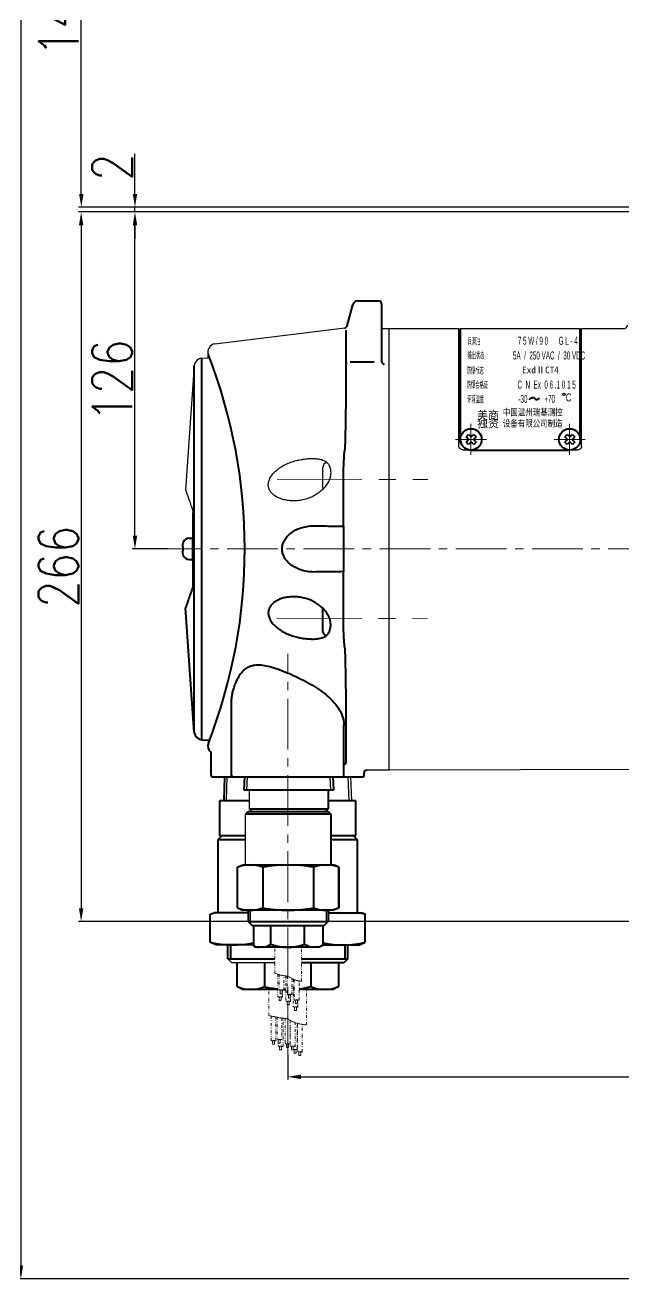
# Model space of a CAD drawing. Header units: millimetres. Extents: x 1758 to 4202, y 581 to 2263.
# Drawn here: x 3165.2 to 3389.7, y 1529 to 1998.9 of the extents above; entities that cross this region are included whole.
import ezdxf

# ---------------------------------------------------------------- set-up
doc = ezdxf.new("R2010")
doc.units = ezdxf.units.MM
for name, pattern in [('CENTER', [50.8, 31.75, -6.35, 6.35, -6.35]), ('CENTER2', [28.575, 19.05, -3.175, 3.175, -3.175]), ('DIVIDE2', [0.625, 0.25, -0.125, 0, -0.125, 0, -0.125])]:
    doc.linetypes.add(name, pattern=pattern)
doc.layers.add('033', color=3, linetype='Continuous')
doc.layers.add('075', color=3, linetype='Continuous')
for name, color, linetype, lineweight in [('1CEN', 4, 'CENTER2', 9), ('中心线', 14, 'CENTER', 9), ('单点划线', 1, 'CENTER2', 13), ('双点划线', 6, 'DIVIDE2', 13), ('尺寸线', 3, 'Continuous', 15), ('粗实线', 7, 'Continuous', 40)]:
    doc.layers.add(name, color=color, linetype=linetype, lineweight=lineweight)
doc.styles.add('STYLE1', font='txt.shx', dxfattribs={"width": 0.8, "height": 3, "bigfont": 'gbcbig.shx'})
doc.styles.add('style2', font='simhei.ttf')
doc.styles.add('英文3', font='arial.ttf')
doc.styles.add('英文RICH', font='arial.ttf', dxfattribs={"width": 0.45})
doc.dimstyles.new('工程标注', dxfattribs={"dimtxt": 6, "dimasz": 5, "dimexe": 1, "dimexo": 0, "dimgap": 1, "dimtad": 1, "dimdec": 0, "dimdsep": 46, "dimtxsty": 'STYLE1', "dimcen": 1, "dimclrd": 256, "dimclrt": 256, "dimadec": 0, "dimazin": 2, "dimtfac": 1, "dimtdec": 0, "dimtmove": 0, "dimatfit": 3, "dimfxl": 0, "dimtolj": 1, "dimarcsym": 0})

# ---------------------------------------------------------------- blocks, each defined once
blk = doc.blocks.new('*D13')
at = {"layer": 'DEFPOINTS', "color": 0, "ltscale": 10, "transparency": 16777216}
for p in [(3263.63, 1613.09), (3617.67, 1604.75), (3617.67, 1604)]:
    blk.add_point(p, dxfattribs=at)
at = {"layer": '尺寸线', "color": 0, "lineweight": -2, "ltscale": 10, "transparency": 16777216}
for p, q in [((3263.63, 1613.09), (3263.63, 1603.75)), ((3617.67, 1604), (3617.67, 1605.75))]:
    blk.add_line(p, q, dxfattribs=at)
at = {"layer": '尺寸线', "lineweight": -2, "ltscale": 10, "transparency": 16777216}
blk.add_line((3268.63, 1604.75), (3612.67, 1604.75), dxfattribs=at)
at = {"layer": '尺寸线', "ltscale": 10, "transparency": 16777216}
for points in [[(3268.63, 1605.58), (3268.63, 1603.91), (3263.63, 1604.75)], [(3612.67, 1605.58), (3612.67, 1603.91), (3617.67, 1604.75)]]:
    blk.add_solid(points, dxfattribs=at)
at = {"layer": '尺寸线', "ltscale": 10, "transparency": 16777216, "insert": (3440.65, 1613.25), "char_height": 3, "attachment_point": 5, "style": 'STYLE1'}
blk.add_mtext('\\A1;{\\H5x;354}', dxfattribs=at)
blk = doc.blocks.new('*D15')
at = {"layer": 'DEFPOINTS', "color": 0, "ltscale": 10, "transparency": 16777216}
for p in [(3209.93, 2074.59), (3163.62, 1529.01), (3518.17, 1529.01)]:
    blk.add_point(p, dxfattribs=at)
at = {"layer": '尺寸线', "color": 0, "lineweight": -2, "ltscale": 10, "transparency": 16777216}
for p, q in [((3209.93, 2074.59), (3162.62, 2074.59)), ((3518.17, 1529.01), (3162.62, 1529.01))]:
    blk.add_line(p, q, dxfattribs=at)
at = {"layer": '尺寸线', "lineweight": -2, "ltscale": 10, "transparency": 16777216}
blk.add_line((3163.62, 2069.59), (3163.62, 1534.01), dxfattribs=at)
at = {"layer": '尺寸线', "ltscale": 10, "transparency": 16777216}
for points in [[(3162.78, 2069.59), (3164.45, 2069.59), (3163.62, 2074.59)], [(3162.78, 1534.01), (3164.45, 1534.01), (3163.62, 1529.01)]]:
    blk.add_solid(points, dxfattribs=at)
at = {"layer": '尺寸线', "ltscale": 10, "transparency": 16777216, "insert": (3155.12, 1801.8), "char_height": 3, "attachment_point": 5, "rotation": 90, "style": 'STYLE1'}
blk.add_mtext('\\A1;{\\H5x;546}', dxfattribs=at)
blk = doc.blocks.new('*D16')
at = {"layer": 'DEFPOINTS', "color": 0, "ltscale": 10, "transparency": 16777216}
for p in [(3186.27, 2074.59), (3197.91, 2074.59), (3487.17, 1930.69)]:
    blk.add_point(p, dxfattribs=at)
at = {"layer": '尺寸线', "color": 0, "lineweight": -2, "ltscale": 10, "transparency": 16777216}
for p, q in [((3197.91, 2074.59), (3185.27, 2074.59)), ((3487.17, 1930.69), (3185.27, 1930.69))]:
    blk.add_line(p, q, dxfattribs=at)
at = {"layer": '尺寸线', "lineweight": -2, "ltscale": 10, "transparency": 16777216}
blk.add_line((3186.27, 1935.69), (3186.27, 2069.59), dxfattribs=at)
at = {"layer": '尺寸线', "ltscale": 10, "transparency": 16777216}
for points in [[(3185.44, 2069.59), (3187.11, 2069.59), (3186.27, 2074.59)], [(3185.44, 1935.69), (3187.11, 1935.69), (3186.27, 1930.69)]]:
    blk.add_solid(points, dxfattribs=at)
at = {"layer": '尺寸线', "ltscale": 10, "transparency": 16777216, "insert": (3177.77, 2002.64), "char_height": 3, "attachment_point": 5, "rotation": 90, "style": 'STYLE1'}
blk.add_mtext('\\A1;{\\H5x;144}', dxfattribs=at)
blk = doc.blocks.new('*D17')
at = {"layer": 'DEFPOINTS', "color": 0, "ltscale": 10, "transparency": 16777216}
for p in [(3487.17, 1928.89), (3186.21, 1662.95), (3488.26, 1662.95)]:
    blk.add_point(p, dxfattribs=at)
at = {"layer": '尺寸线', "color": 0, "lineweight": -2, "ltscale": 10, "transparency": 16777216}
for p, q in [((3487.17, 1928.89), (3185.21, 1928.89)), ((3488.26, 1662.95), (3185.21, 1662.95))]:
    blk.add_line(p, q, dxfattribs=at)
at = {"layer": '尺寸线', "lineweight": -2, "ltscale": 10, "transparency": 16777216}
blk.add_line((3186.21, 1923.89), (3186.21, 1667.95), dxfattribs=at)
at = {"layer": '尺寸线', "ltscale": 10, "transparency": 16777216}
for points in [[(3185.38, 1923.89), (3187.05, 1923.89), (3186.21, 1928.89)], [(3185.38, 1667.95), (3187.05, 1667.95), (3186.21, 1662.95)]]:
    blk.add_solid(points, dxfattribs=at)
at = {"layer": '尺寸线', "ltscale": 10, "transparency": 16777216, "insert": (3177.71, 1795.92), "char_height": 3, "attachment_point": 5, "rotation": 90, "style": 'STYLE1'}
blk.add_mtext('\\A1;{\\H5x;266}', dxfattribs=at)
blk = doc.blocks.new('*D18')
at = {"layer": 'DEFPOINTS', "color": 0, "ltscale": 10, "transparency": 16777216}
for p in [(3206.38, 1930.69), (3217.63, 1930.69), (3217.63, 1928.89)]:
    blk.add_point(p, dxfattribs=at)
at = {"layer": '尺寸线', "lineweight": -2, "ltscale": 10, "transparency": 16777216}
for p, q in [((3206.38, 1935.69), (3206.38, 1950.69)), ((3206.38, 1928.89), (3206.38, 1930.69)), ((3206.38, 1923.89), (3206.38, 1918.89))]:
    blk.add_line(p, q, dxfattribs=at)
at = {"layer": '尺寸线', "color": 0, "lineweight": -2, "ltscale": 10, "transparency": 16777216}
for p, q in [((3217.63, 1930.69), (3205.38, 1930.69)), ((3217.63, 1928.89), (3205.38, 1928.89))]:
    blk.add_line(p, q, dxfattribs=at)
at = {"layer": '尺寸线', "ltscale": 10, "transparency": 16777216}
for points in [[(3205.55, 1935.69), (3207.22, 1935.69), (3206.38, 1930.69)], [(3205.55, 1923.89), (3207.22, 1923.89), (3206.38, 1928.89)]]:
    blk.add_solid(points, dxfattribs=at)
at = {"layer": '尺寸线', "ltscale": 10, "transparency": 16777216, "insert": (3197.88, 1945.69), "char_height": 3, "attachment_point": 5, "rotation": 90, "style": 'STYLE1'}
blk.add_mtext('\\A1;{\\H5x;2}', dxfattribs=at)
blk = doc.blocks.new('*D19')
at = {"layer": 'DEFPOINTS', "color": 0, "ltscale": 10, "transparency": 16777216}
for p in [(3206.38, 1928.89), (3218.71, 1928.89), (3218.71, 1802.59)]:
    blk.add_point(p, dxfattribs=at)
at = {"layer": '尺寸线', "color": 0, "lineweight": -2, "ltscale": 10, "transparency": 16777216}
for p, q in [((3218.71, 1928.89), (3205.38, 1928.89)), ((3218.71, 1802.59), (3205.38, 1802.59))]:
    blk.add_line(p, q, dxfattribs=at)
at = {"layer": '尺寸线', "lineweight": -2, "ltscale": 10, "transparency": 16777216}
blk.add_line((3206.38, 1807.59), (3206.38, 1923.89), dxfattribs=at)
at = {"layer": '尺寸线', "ltscale": 10, "transparency": 16777216}
for points in [[(3205.55, 1923.89), (3207.22, 1923.89), (3206.38, 1928.89)], [(3205.55, 1807.59), (3207.22, 1807.59), (3206.38, 1802.59)]]:
    blk.add_solid(points, dxfattribs=at)
at = {"layer": '尺寸线', "ltscale": 10, "transparency": 16777216, "insert": (3197.88, 1865.74), "char_height": 3, "attachment_point": 5, "rotation": 90, "style": 'STYLE1'}
blk.add_mtext('\\A1;{\\H5x;126}', dxfattribs=at)

msp = doc.modelspace()

# ---------------------------------------------------------------- linework, layer by layer
at = {"color": 7, "linetype": 'Continuous'}
for p, q in [((3236.355, 1879.475), (3285.07, 1885.449)), ((3301.325, 1885.093), (3298.81, 1885.093)), ((3301.825, 1885.093), (3301.325, 1885.093)), ((3301.575, 1885.093), (3301.575, 1719.713)), ((3327.825, 1885.093), (3301.825, 1885.093)), ((3327.825, 1840.954), (3327.825, 1885.093)), ((3327.825, 1884.493), (3328.325, 1884.493)), ((3328.325, 1885.213), (3373.325, 1885.213)), ((3373.325, 1884.493), (3373.825, 1884.493)), ((3389.47, 1885.093), (3373.825, 1885.093)), ((3373.825, 1840.954), (3373.825, 1885.093)), ((3233.707, 1876.482), (3233.707, 1874.228)), ((3228.618, 1871.416), (3225.359, 1824.722)), ((3231.459, 1874.11), (3234.359, 1874.262)), ((3371.825, 1839.66), (3329.825, 1839.66)), ((3273.894, 1836.452), (3273.913, 1836.451)), ((3276.825, 1824.981), (3276.825, 1833.134)), ((3266.823, 1820.663), (3266.819, 1820.662)), ((3433.194, 1720.093), (3301.825, 1719.713)), ((3301.325, 1719.711), (3293.282, 1719.688)), ((3301.831, 1719.713), (3301.331, 1719.713))]:
    msp.add_line(p, q, dxfattribs=at)
for p, q in [((3287.63, 1708.207), (3287.35, 1717.175)), ((3249.315, 1705.175), (3249.315, 1712.175)), ((3247.815, 1684.175), (3247.815, 1703.175)), ((3242.631, 1647.489), (3241.131, 1648.989)), ((3258.815, 1647.489), (3242.631, 1647.489))]:
    msp.add_line(p, q)
msp.add_circle((3367.181, 1860.536), 0.455)
for centre, radius, start, end in [((3389.47, 1886.593), 1.5, 270, 357), ((3236.722, 1876.482), 3.015, 96.9918, 201.2257), ((3231.616, 1871.099), 3.015, 93, 173.95448), ((3278.825, 1833.134), 2, 104.98649, 180)]:
    msp.add_arc(centre, radius, start, end, dxfattribs=at)
msp.add_arc((3369.325, 1843.66), 4, 270, 0)
for points, start_tangent, end_tangent in [([(3328, 1840.425), (3327.825, 1840.954)], (-0.5610721, 0.8277669), (0, 1)), ([(3328.474, 1840), (3328, 1840.425)], (-0.8618426, 0.5071758), (-0.5610721, 0.8277669)), ([(3329.119, 1839.744), (3328.474, 1840)], (-0.9715012, 0.2370348), (-0.8618426, 0.5071758)), ([(3329.825, 1839.66), (3329.47, 1839.68), (3329.119, 1839.744)], (-1, 0), (-0.9715012, 0.2370348)), ([(3372.181, 1839.681), (3371.825, 1839.66)], (-0.9930218, -0.1179305), (-1, 0)), ([(3372.531, 1839.744), (3372.181, 1839.681)], (-0.9715012, -0.2370348), (-0.9930218, -0.1179305)), ([(3372.854, 1839.845), (3372.531, 1839.744)], (-0.9320129, -0.3624252), (-0.9715012, -0.2370348)), ([(3373.174, 1839.999), (3372.854, 1839.845)], (-0.8624503, -0.5061417), (-0.9320129, -0.3624252)), ([(3373.825, 1840.954), (3373.65, 1840.425), (3373.174, 1839.999)], (0, -1), (-0.8624503, -0.5061417)), ([(3266.819, 1820.662), (3264.603, 1820.687), (3262.642, 1820.965), (3260.924, 1821.455), (3259.463, 1822.123), (3258.269, 1822.943), (3257.355, 1823.889), (3256.743, 1824.913), (3256.416, 1826.029), (3256.399, 1827.268), (3256.752, 1828.623), (3257.514, 1830.025), (3258.655, 1831.383), (3260.147, 1832.66), (3261.958, 1833.825)], (-0.9986294, -0.0523383), (0.8726175, 0.4884042)), ([(3261.958, 1833.825), (3263.802, 1834.715), (3265.813, 1835.429), (3267.779, 1835.931), (3269.577, 1836.245), (3271.181, 1836.415), (3272.611, 1836.477), (3273.894, 1836.452)], (0.8725813, 0.4884689), (0.9986282, -0.0523606)), ([(3273.913, 1836.451), (3275.479, 1836.274), (3277.266, 1835.735), (3278.483, 1834.9), (3279.233, 1833.778), (3279.639, 1832.337)], (0.9985735, -0.0533937), (0.1578036, -0.9874705)), ([(3279.733, 1830.57), (3279.375, 1828.895), (3278.6, 1827.234), (3277.522, 1825.733), (3276.216, 1824.413), (3274.713, 1823.266), (3272.997, 1822.281), (3270.995, 1821.46), (3268.719, 1820.881), (3266.823, 1820.662)], (-0.0796516, -0.9968228), (-0.998615, -0.0526127)), ([(3279.639, 1832.337), (3279.726, 1831.599)], (0.1578036, -0.9874705), (0.0797996, -0.9968109)), ([(3279.726, 1831.599), (3279.733, 1830.57)], (0.0580949, -0.9983111), (-0.0796516, -0.9968228)), ([(3225.359, 1824.722), (3225.545, 1824.187), (3225.728, 1823.659), (3226.036, 1822.776), (3226.5, 1821.44), (3226.8, 1820.578), (3227.146, 1819.586), (3227.533, 1818.475), (3227.741, 1817.881), (3227.847, 1817.577), (3227.954, 1817.268)], (0.3282738, -0.9445826), (0.3294414, -0.944176)), ([(3227.954, 1817.268), (3228.015, 1816.808), (3228.033, 1816.079)], (0.3294431, -0.9441754), (-0.0032718, -0.9999946))]:
    msp.add_spline(points, degree=3, dxfattribs=dict(at, start_tangent=start_tangent, end_tangent=end_tangent))
at = {"layer": '033'}
for p, q in [((3248.314, 1712.128), (3248.555, 1717.175)), ((3279.817, 1712.128), (3279.577, 1717.175))]:
    msp.add_line(p, q, dxfattribs=at)
at = {"layer": '075'}
for p, q in [((3240.631, 1708.175), (3240.912, 1717.175)), ((3286.631, 1708.175), (3286.35, 1717.175))]:
    msp.add_line(p, q, dxfattribs=at)
for points in [[(3249.627, 1667.175), (3249.627, 1662.106)], [(3278.003, 1667.175), (3278.003, 1662.106)]]:
    msp.add_lwpolyline(points, dxfattribs=at)
at = {"layer": '1CEN', "color": 1}
msp.add_line((3212.345, 1802.593), (3791.539, 1802.593), dxfattribs=at)
at = {"layer": 'DEFPOINTS', "color": 0}
for p in [(3366.325, 1871.786), (3366.325, 1867.286)]:
    msp.add_point(p, dxfattribs=at)
at = {"layer": 'DEFPOINTS', "color": 0, "linetype": 'ByBlock'}
msp.add_point((3328.304, 1851.867), dxfattribs=at)
at = {"layer": '中心线'}
for p, q in [((3259.716, 1828.701), (3316.169, 1828.662)), ((3259.591, 1776.688), (3316.044, 1776.455))]:
    msp.add_line(p, q, dxfattribs=at)
at = {"layer": '单点划线'}
for p, q in [((3332.325, 1849.487), (3332.325, 1837.833)), ((3369.325, 1849.487), (3369.325, 1837.833)), ((3338.152, 1843.66), (3326.498, 1843.66)), ((3375.152, 1843.66), (3363.498, 1843.66)), ((3263.631, 1613.086), (3263.631, 1763.351))]:
    msp.add_line(p, q, dxfattribs=at)
at = {"layer": '双点划线', "linetype": 'DIVIDE2', "ltscale": 4}
for p, q in [((3258.815, 1643.624), (3258.815, 1653.418)), ((3268.815, 1640.643), (3268.815, 1653.423)), ((3259.911, 1643.215), (3259.911, 1634.807)), ((3260.402, 1643.052), (3260.402, 1637.404)), ((3262.195, 1637.241), (3262.195, 1642.643)), ((3262.919, 1642.572), (3262.919, 1633.119)), ((3263.411, 1642.485), (3263.411, 1635.715)), ((3265.203, 1635.6), (3265.203, 1641.618)), ((3265.623, 1641.397), (3265.623, 1631.056)), ((3266.115, 1641.168), (3266.115, 1633.653)), ((3267.907, 1633.49), (3267.907, 1640.675)), ((3256.531, 1627.696), (3256.531, 1637.489)), ((3261.703, 1634.644), (3261.703, 1637.309)), ((3264.712, 1633.004), (3264.712, 1635.669)), ((3270.731, 1624.179), (3270.731, 1637.489)), ((3267.416, 1630.893), (3267.416, 1633.558)), ((3257.391, 1627.526), (3257.391, 1618.422)), ((3259.183, 1618.259), (3259.183, 1627.15)), ((3259.726, 1627.079), (3259.726, 1618.879)), ((3261.476, 1626.784), (3261.476, 1618.703)), ((3261.887, 1616.149), (3261.887, 1626.729)), ((3262.735, 1626.643), (3262.735, 1617.19)), ((3264.527, 1617.076), (3264.527, 1625.966)), ((3264.608, 1625.921), (3264.608, 1616.294)), ((3266.401, 1616.179), (3266.401, 1625.07)), ((3267.231, 1614.965), (3267.231, 1624.873)), ((3267.312, 1624.799), (3267.312, 1614.231)), ((3269.105, 1614.068), (3269.105, 1624.403)), ((3260.095, 1618.727), (3260.095, 1616.312))]:
    msp.add_line(p, q, dxfattribs=at)
at = {"layer": '双点划线'}
for p, q in [((3260.798, 1635.919), (3260.798, 1637.227)), ((3261.511, 1635.919), (3260.798, 1635.919)), ((3261.498, 1637.301), (3261.511, 1635.919)), ((3263.903, 1634.293), (3263.903, 1635.602)), ((3264.603, 1635.675), (3264.616, 1634.293)), ((3260.456, 1633.342), (3260.456, 1634.65)), ((3261.169, 1633.342), (3260.456, 1633.342)), ((3261.155, 1634.724), (3261.169, 1633.342)), ((3263.447, 1631.7), (3263.447, 1633.008)), ((3264.16, 1631.7), (3263.447, 1631.7)), ((3264.616, 1634.293), (3263.903, 1634.293)), ((3264.146, 1633.082), (3264.16, 1631.7)), ((3266.187, 1629.592), (3266.187, 1630.9)), ((3266.574, 1632.178), (3266.574, 1633.487)), ((3267.287, 1632.178), (3266.574, 1632.178)), ((3266.887, 1630.974), (3266.9, 1629.592)), ((3267.273, 1633.561), (3267.287, 1632.178)), ((3266.9, 1629.592), (3266.187, 1629.592)), ((3257.918, 1616.956), (3257.918, 1618.264)), ((3258.631, 1616.956), (3257.918, 1616.956)), ((3258.617, 1618.338), (3258.631, 1616.956)), ((3260.122, 1617.394), (3260.122, 1618.703)), ((3260.835, 1617.394), (3260.122, 1617.394)), ((3260.821, 1618.776), (3260.835, 1617.394)), ((3263.244, 1615.77), (3263.244, 1617.079)), ((3263.943, 1617.153), (3263.957, 1615.77)), ((3260.553, 1614.837), (3260.553, 1616.146)), ((3261.266, 1614.837), (3260.553, 1614.837)), ((3261.253, 1616.22), (3261.266, 1614.837)), ((3263.957, 1615.77), (3263.244, 1615.77)), ((3265.019, 1614.86), (3265.019, 1616.169)), ((3265.732, 1614.86), (3265.019, 1614.86)), ((3265.719, 1616.242), (3265.732, 1614.86)), ((3266.041, 1613.665), (3266.041, 1614.974)), ((3266.754, 1613.665), (3266.041, 1613.665)), ((3266.74, 1615.048), (3266.754, 1613.665)), ((3267.821, 1612.763), (3267.821, 1614.072)), ((3268.535, 1612.763), (3267.821, 1612.763)), ((3268.521, 1614.145), (3268.535, 1612.763))]:
    msp.add_line(p, q, dxfattribs=at)
at = {"layer": '双点划线', "linetype": 'DIVIDE2'}
for points in [[(3258.815, 1643.624), (3259.544, 1643.343), (3260.177, 1643.122), (3260.724, 1642.952), (3261.194, 1642.827), (3261.598, 1642.737), (3261.945, 1642.676), (3262.245, 1642.637), (3262.506, 1642.61), (3262.74, 1642.59), (3262.956, 1642.568), (3263.165, 1642.539), (3263.376, 1642.495), (3263.599, 1642.43), (3263.845, 1642.338), (3264.124, 1642.211), (3264.446, 1642.044), (3264.82, 1641.833), (3265.245, 1641.594), (3265.721, 1641.346), (3266.246, 1641.108), (3266.82, 1640.9), (3267.44, 1640.74), (3268.105, 1640.648), (3268.815, 1640.643)], [(3256.531, 1627.696), (3257.953, 1627.415), (3259.107, 1627.194), (3260.027, 1627.024), (3260.747, 1626.898), (3261.303, 1626.809), (3261.728, 1626.748), (3262.056, 1626.709), (3262.322, 1626.682), (3262.556, 1626.661), (3262.772, 1626.64), (3262.98, 1626.61), (3263.191, 1626.567), (3263.415, 1626.502), (3263.661, 1626.41), (3263.94, 1626.283), (3264.262, 1626.116), (3264.639, 1625.904), (3265.093, 1625.658), (3265.647, 1625.39), (3266.324, 1625.113), (3267.148, 1624.841), (3268.141, 1624.586), (3269.328, 1624.361), (3270.731, 1624.179)]]:
    msp.add_lwpolyline(points, dxfattribs=at)
at = {"layer": '双点划线', "linetype": 'DIVIDE2', "ltscale": 4}
for points in [[(3260.402, 1637.404), (3260.49, 1637.372), (3260.561, 1637.343), (3260.62, 1637.317), (3260.667, 1637.296), (3260.707, 1637.277), (3260.741, 1637.263), (3260.771, 1637.252), (3260.801, 1637.244), (3260.832, 1637.24), (3260.863, 1637.239), (3260.896, 1637.241), (3260.93, 1637.246), (3260.963, 1637.251), (3260.997, 1637.258), (3261.03, 1637.266), (3261.062, 1637.274), (3261.093, 1637.282), (3261.123, 1637.289), (3261.153, 1637.296), (3261.184, 1637.303), (3261.214, 1637.309), (3261.246, 1637.314), (3261.278, 1637.319), (3261.312, 1637.322), (3261.348, 1637.325), (3261.386, 1637.327), (3261.425, 1637.329), (3261.465, 1637.329), (3261.506, 1637.328), (3261.547, 1637.326), (3261.588, 1637.323), (3261.629, 1637.319), (3261.669, 1637.314), (3261.709, 1637.308), (3261.749, 1637.301), (3261.787, 1637.294), (3261.826, 1637.285), (3261.863, 1637.276), (3261.9, 1637.267), (3261.937, 1637.258), (3261.973, 1637.248), (3262.008, 1637.239), (3262.042, 1637.232), (3262.075, 1637.226), (3262.107, 1637.224), (3262.138, 1637.225), (3262.167, 1637.23), (3262.195, 1637.241)], [(3263.411, 1635.763), (3263.498, 1635.731), (3263.57, 1635.702), (3263.628, 1635.677), (3263.676, 1635.655), (3263.716, 1635.637), (3263.749, 1635.622), (3263.78, 1635.611), (3263.81, 1635.603), (3263.84, 1635.6), (3263.872, 1635.599), (3263.905, 1635.601), (3263.938, 1635.605), (3263.972, 1635.611), (3264.005, 1635.618), (3264.038, 1635.626), (3264.07, 1635.634), (3264.102, 1635.641), (3264.132, 1635.649), (3264.162, 1635.656), (3264.192, 1635.662), (3264.223, 1635.668), (3264.254, 1635.673), (3264.287, 1635.678), (3264.321, 1635.682), (3264.357, 1635.685), (3264.395, 1635.687), (3264.434, 1635.688), (3264.474, 1635.688), (3264.514, 1635.687), (3264.555, 1635.686), (3264.597, 1635.683), (3264.638, 1635.679), (3264.678, 1635.674), (3264.718, 1635.668), (3264.757, 1635.661), (3264.796, 1635.653), (3264.834, 1635.645), (3264.872, 1635.636), (3264.909, 1635.627), (3264.945, 1635.617), (3264.981, 1635.607), (3265.016, 1635.599), (3265.051, 1635.591), (3265.084, 1635.586), (3265.116, 1635.583), (3265.147, 1635.584), (3265.176, 1635.59), (3265.203, 1635.6)], [(3259.911, 1634.807), (3259.998, 1634.775), (3260.069, 1634.746), (3260.128, 1634.721), (3260.176, 1634.699), (3260.215, 1634.681), (3260.249, 1634.666), (3260.28, 1634.655), (3260.309, 1634.647), (3260.34, 1634.644), (3260.372, 1634.643), (3260.405, 1634.645), (3260.438, 1634.649), (3260.471, 1634.655), (3260.505, 1634.662), (3260.538, 1634.67), (3260.57, 1634.678), (3260.601, 1634.685), (3260.632, 1634.693), (3260.662, 1634.7), (3260.692, 1634.706), (3260.722, 1634.712), (3260.754, 1634.717), (3260.786, 1634.722), (3260.82, 1634.726), (3260.856, 1634.729), (3260.894, 1634.731), (3260.933, 1634.732), (3260.973, 1634.732), (3261.014, 1634.731), (3261.055, 1634.73), (3261.096, 1634.727), (3261.137, 1634.723), (3261.178, 1634.718), (3261.218, 1634.712), (3261.257, 1634.705), (3261.296, 1634.697), (3261.334, 1634.689), (3261.371, 1634.68), (3261.408, 1634.671), (3261.445, 1634.661), (3261.481, 1634.651), (3261.516, 1634.643), (3261.55, 1634.635), (3261.584, 1634.63), (3261.616, 1634.627), (3261.646, 1634.628), (3261.675, 1634.634), (3261.703, 1634.644)], [(3262.919, 1633.167), (3263.006, 1633.134), (3263.078, 1633.106), (3263.136, 1633.08), (3263.184, 1633.059), (3263.224, 1633.04), (3263.258, 1633.026), (3263.288, 1633.014), (3263.318, 1633.007), (3263.348, 1633.003), (3263.38, 1633.002), (3263.413, 1633.004), (3263.447, 1633.008), (3263.48, 1633.014), (3263.514, 1633.021), (3263.547, 1633.029), (3263.579, 1633.037), (3263.61, 1633.045), (3263.64, 1633.052), (3263.67, 1633.059), (3263.701, 1633.066), (3263.731, 1633.072), (3263.762, 1633.077), (3263.795, 1633.081), (3263.829, 1633.085), (3263.865, 1633.088), (3263.903, 1633.09), (3263.942, 1633.091), (3263.982, 1633.092), (3264.023, 1633.091), (3264.064, 1633.089), (3264.105, 1633.086), (3264.146, 1633.082), (3264.186, 1633.077), (3264.226, 1633.071), (3264.265, 1633.064), (3264.304, 1633.056), (3264.342, 1633.048), (3264.38, 1633.039), (3264.417, 1633.03), (3264.454, 1633.02), (3264.489, 1633.011), (3264.525, 1633.002), (3264.559, 1632.994), (3264.592, 1632.989), (3264.624, 1632.986), (3264.655, 1632.988), (3264.684, 1632.993), (3264.712, 1633.004)], [(3265.623, 1631.056), (3265.71, 1631.024), (3265.782, 1630.995), (3265.84, 1630.97), (3265.888, 1630.948), (3265.928, 1630.93), (3265.962, 1630.915), (3265.992, 1630.904), (3266.022, 1630.896), (3266.052, 1630.892), (3266.084, 1630.892), (3266.117, 1630.894), (3266.151, 1630.898), (3266.184, 1630.904), (3266.218, 1630.911), (3266.251, 1630.918), (3266.283, 1630.926), (3266.314, 1630.934), (3266.344, 1630.942), (3266.374, 1630.949), (3266.405, 1630.955), (3266.435, 1630.961), (3266.466, 1630.966), (3266.499, 1630.971), (3266.533, 1630.975), (3266.569, 1630.978), (3266.607, 1630.98), (3266.646, 1630.981), (3266.686, 1630.981), (3266.727, 1630.98), (3266.768, 1630.978), (3266.809, 1630.976), (3266.85, 1630.972), (3266.89, 1630.967), (3266.93, 1630.96), (3266.969, 1630.954), (3267.008, 1630.946), (3267.046, 1630.937), (3267.084, 1630.929), (3267.121, 1630.919), (3267.158, 1630.91), (3267.193, 1630.9), (3267.229, 1630.891), (3267.263, 1630.884), (3267.296, 1630.878), (3267.328, 1630.876), (3267.359, 1630.877), (3267.388, 1630.883), (3267.416, 1630.893)], [(3266.115, 1633.653), (3266.202, 1633.62), (3266.274, 1633.592), (3266.332, 1633.566), (3266.38, 1633.544), (3266.42, 1633.526), (3266.453, 1633.511), (3266.484, 1633.5), (3266.514, 1633.493), (3266.544, 1633.489), (3266.576, 1633.488), (3266.609, 1633.49), (3266.642, 1633.494), (3266.676, 1633.5), (3266.709, 1633.507), (3266.742, 1633.515), (3266.774, 1633.523), (3266.806, 1633.531), (3266.836, 1633.538), (3266.866, 1633.545), (3266.896, 1633.552), (3266.927, 1633.557), (3266.958, 1633.563), (3266.991, 1633.567), (3267.025, 1633.571), (3267.061, 1633.574), (3267.099, 1633.576), (3267.138, 1633.577), (3267.178, 1633.578), (3267.218, 1633.577), (3267.259, 1633.575), (3267.301, 1633.572), (3267.342, 1633.568), (3267.382, 1633.563), (3267.422, 1633.557), (3267.461, 1633.55), (3267.5, 1633.542), (3267.538, 1633.534), (3267.576, 1633.525), (3267.613, 1633.516), (3267.649, 1633.506), (3267.685, 1633.497), (3267.72, 1633.488), (3267.755, 1633.48), (3267.788, 1633.475), (3267.82, 1633.472), (3267.851, 1633.474), (3267.88, 1633.479), (3267.907, 1633.49)], [(3257.391, 1618.422), (3257.478, 1618.39), (3257.549, 1618.361), (3257.608, 1618.336), (3257.656, 1618.314), (3257.695, 1618.296), (3257.729, 1618.281), (3257.759, 1618.27), (3257.789, 1618.263), (3257.82, 1618.259), (3257.852, 1618.258), (3257.885, 1618.26), (3257.918, 1618.264), (3257.951, 1618.27), (3257.985, 1618.277), (3258.018, 1618.285), (3258.05, 1618.293), (3258.081, 1618.3), (3258.112, 1618.308), (3258.142, 1618.315), (3258.172, 1618.321), (3258.202, 1618.327), (3258.234, 1618.332), (3258.266, 1618.337), (3258.3, 1618.341), (3258.336, 1618.344), (3258.374, 1618.346), (3258.413, 1618.347), (3258.453, 1618.347), (3258.494, 1618.346), (3258.535, 1618.345), (3258.576, 1618.342), (3258.617, 1618.338), (3258.658, 1618.333), (3258.697, 1618.327), (3258.737, 1618.32), (3258.776, 1618.312), (3258.814, 1618.304), (3258.851, 1618.295), (3258.888, 1618.286), (3258.925, 1618.276), (3258.961, 1618.267), (3258.996, 1618.258), (3259.03, 1618.25), (3259.063, 1618.245), (3259.096, 1618.242), (3259.126, 1618.243), (3259.155, 1618.249), (3259.183, 1618.259)], [(3259.726, 1618.879), (3259.813, 1618.847), (3259.885, 1618.818), (3259.943, 1618.793), (3259.991, 1618.771), (3260.031, 1618.753), (3260.064, 1618.738), (3260.095, 1618.727), (3260.125, 1618.719), (3260.155, 1618.715), (3260.187, 1618.715), (3260.22, 1618.717), (3260.253, 1618.721), (3260.287, 1618.727), (3260.32, 1618.734), (3260.353, 1618.741), (3260.386, 1618.749), (3260.417, 1618.757), (3260.447, 1618.765), (3260.477, 1618.772), (3260.507, 1618.778), (3260.538, 1618.784), (3260.569, 1618.789), (3260.602, 1618.794), (3260.636, 1618.798), (3260.672, 1618.801), (3260.71, 1618.803), (3260.749, 1618.804), (3260.789, 1618.804), (3260.829, 1618.803), (3260.871, 1618.801), (3260.912, 1618.799), (3260.953, 1618.795), (3260.993, 1618.79), (3261.033, 1618.783), (3261.072, 1618.777), (3261.111, 1618.769), (3261.149, 1618.76), (3261.187, 1618.752), (3261.224, 1618.742), (3261.26, 1618.733), (3261.296, 1618.723), (3261.331, 1618.714), (3261.366, 1618.707), (3261.399, 1618.701), (3261.431, 1618.699), (3261.462, 1618.7), (3261.491, 1618.706), (3261.518, 1618.716)], [(3262.735, 1617.238), (3262.822, 1617.206), (3262.893, 1617.177), (3262.952, 1617.152), (3263, 1617.13), (3263.039, 1617.112), (3263.073, 1617.097), (3263.104, 1617.086), (3263.133, 1617.079), (3263.164, 1617.075), (3263.196, 1617.074), (3263.229, 1617.076), (3263.262, 1617.08), (3263.296, 1617.086), (3263.329, 1617.093), (3263.362, 1617.101), (3263.394, 1617.109), (3263.425, 1617.117), (3263.456, 1617.124), (3263.486, 1617.131), (3263.516, 1617.137), (3263.547, 1617.143), (3263.578, 1617.149), (3263.61, 1617.153), (3263.645, 1617.157), (3263.681, 1617.16), (3263.718, 1617.162), (3263.757, 1617.163), (3263.797, 1617.163), (3263.838, 1617.163), (3263.879, 1617.161), (3263.92, 1617.158), (3263.961, 1617.154), (3264.002, 1617.149), (3264.042, 1617.143), (3264.081, 1617.136), (3264.12, 1617.128), (3264.158, 1617.12), (3264.195, 1617.111), (3264.233, 1617.102), (3264.269, 1617.092), (3264.305, 1617.083), (3264.34, 1617.074), (3264.374, 1617.066), (3264.408, 1617.061), (3264.44, 1617.058), (3264.47, 1617.059), (3264.5, 1617.065), (3264.527, 1617.076)], [(3260.095, 1616.312), (3260.182, 1616.279), (3260.253, 1616.251), (3260.312, 1616.225), (3260.36, 1616.203), (3260.399, 1616.185), (3260.433, 1616.17), (3260.463, 1616.159), (3260.493, 1616.152), (3260.524, 1616.148), (3260.556, 1616.147), (3260.589, 1616.149), (3260.622, 1616.153), (3260.655, 1616.159), (3260.689, 1616.166), (3260.722, 1616.174), (3260.754, 1616.182), (3260.785, 1616.19), (3260.816, 1616.197), (3260.846, 1616.204), (3260.876, 1616.211), (3260.906, 1616.217), (3260.938, 1616.222), (3260.97, 1616.226), (3261.004, 1616.23), (3261.04, 1616.233), (3261.078, 1616.235), (3261.117, 1616.236), (3261.157, 1616.237), (3261.198, 1616.236), (3261.239, 1616.234), (3261.28, 1616.231), (3261.321, 1616.227), (3261.362, 1616.222), (3261.401, 1616.216), (3261.441, 1616.209), (3261.48, 1616.201), (3261.518, 1616.193), (3261.555, 1616.184), (3261.592, 1616.175), (3261.629, 1616.165), (3261.665, 1616.156), (3261.7, 1616.147), (3261.734, 1616.139), (3261.767, 1616.134), (3261.8, 1616.131), (3261.83, 1616.133), (3261.859, 1616.138), (3261.887, 1616.149)], [(3264.608, 1616.342), (3264.695, 1616.31), (3264.767, 1616.281), (3264.825, 1616.256), (3264.873, 1616.234), (3264.913, 1616.215), (3264.947, 1616.201), (3264.977, 1616.19), (3265.007, 1616.182), (3265.037, 1616.178), (3265.069, 1616.178), (3265.102, 1616.18), (3265.135, 1616.184), (3265.169, 1616.19), (3265.202, 1616.197), (3265.235, 1616.204), (3265.268, 1616.212), (3265.299, 1616.22), (3265.329, 1616.227), (3265.359, 1616.234), (3265.389, 1616.241), (3265.42, 1616.247), (3265.451, 1616.252), (3265.484, 1616.257), (3265.518, 1616.26), (3265.554, 1616.263), (3265.592, 1616.266), (3265.631, 1616.267), (3265.671, 1616.267), (3265.712, 1616.266), (3265.753, 1616.264), (3265.794, 1616.261), (3265.835, 1616.257), (3265.875, 1616.252), (3265.915, 1616.246), (3265.954, 1616.239), (3265.993, 1616.232), (3266.031, 1616.223), (3266.069, 1616.214), (3266.106, 1616.205), (3266.143, 1616.196), (3266.178, 1616.186), (3266.214, 1616.177), (3266.248, 1616.17), (3266.281, 1616.164), (3266.313, 1616.162), (3266.344, 1616.163), (3266.373, 1616.168), (3266.401, 1616.179)], [(3265.731, 1615.007), (3265.743, 1615.001), (3265.777, 1614.987), (3265.808, 1614.976), (3265.837, 1614.968), (3265.868, 1614.964), (3265.9, 1614.963), (3265.933, 1614.965), (3265.966, 1614.97), (3266, 1614.975), (3266.033, 1614.982), (3266.066, 1614.99), (3266.098, 1614.998), (3266.129, 1615.006), (3266.16, 1615.013), (3266.19, 1615.02), (3266.22, 1615.027), (3266.251, 1615.033), (3266.282, 1615.038), (3266.314, 1615.043), (3266.349, 1615.046), (3266.385, 1615.049), (3266.422, 1615.051), (3266.461, 1615.053), (3266.501, 1615.053), (3266.542, 1615.052), (3266.583, 1615.05), (3266.624, 1615.047), (3266.665, 1615.043), (3266.706, 1615.038), (3266.746, 1615.032), (3266.785, 1615.025), (3266.824, 1615.018), (3266.862, 1615.009), (3266.899, 1615), (3266.937, 1614.991), (3266.973, 1614.982), (3267.009, 1614.972), (3267.044, 1614.963), (3267.078, 1614.956), (3267.112, 1614.95), (3267.144, 1614.948), (3267.174, 1614.949), (3267.204, 1614.954), (3267.231, 1614.965)], [(3267.312, 1614.231), (3267.399, 1614.199), (3267.471, 1614.17), (3267.529, 1614.145), (3267.577, 1614.123), (3267.617, 1614.105), (3267.651, 1614.09), (3267.681, 1614.079), (3267.711, 1614.072), (3267.741, 1614.068), (3267.773, 1614.067), (3267.806, 1614.069), (3267.839, 1614.073), (3267.873, 1614.079), (3267.906, 1614.086), (3267.939, 1614.094), (3267.972, 1614.102), (3268.003, 1614.109), (3268.033, 1614.117), (3268.063, 1614.124), (3268.093, 1614.13), (3268.124, 1614.136), (3268.155, 1614.141), (3268.188, 1614.146), (3268.222, 1614.15), (3268.258, 1614.153), (3268.296, 1614.155), (3268.335, 1614.156), (3268.375, 1614.156), (3268.416, 1614.155), (3268.457, 1614.154), (3268.498, 1614.151), (3268.539, 1614.147), (3268.579, 1614.142), (3268.619, 1614.136), (3268.658, 1614.129), (3268.697, 1614.121), (3268.735, 1614.113), (3268.773, 1614.104), (3268.81, 1614.095), (3268.847, 1614.085), (3268.882, 1614.076), (3268.918, 1614.067), (3268.952, 1614.059), (3268.985, 1614.054), (3269.017, 1614.051), (3269.048, 1614.052), (3269.077, 1614.058), (3269.105, 1614.068)]]:
    msp.add_lwpolyline(points, dxfattribs=at)
at = {"layer": '粗实线', "color": 0, "linetype": 'Continuous'}
for p, q in [((3285.919, 1886.186), (3288.037, 1894.092)), ((3289.979, 1895.582), (3297.805, 1895.582)), ((3298.81, 1894.577), (3298.81, 1872.842)), ((3285.364, 1884.536), (3285.381, 1872.768)), ((3285.381, 1872.768), (3285.378, 1872.24)), ((3285.378, 1872.24), (3285.379, 1872.194)), ((3285.824, 1872.278), (3285.881, 1872.234)), ((3284.738, 1794.093), (3284.738, 1811.126)), ((3284.738, 1717.678), (3284.738, 1736.507)), ((3292.277, 1717.678), (3292.277, 1718.683))]:
    msp.add_line(p, q, dxfattribs=at)
at = {"layer": '粗实线'}
for p, q in [((3328.325, 1885.213), (3328.325, 1843.66)), ((3373.325, 1843.66), (3373.325, 1885.213)), ((3330.485, 1844.642), (3331.394, 1845.55)), ((3331.467, 1843.66), (3330.485, 1844.642)), ((3330.485, 1842.677), (3331.467, 1843.66)), ((3331.394, 1841.769), (3330.485, 1842.677)), ((3331.394, 1845.55), (3332.376, 1844.568)), ((3332.376, 1842.751), (3331.394, 1841.769)), ((3332.376, 1844.568), (3333.358, 1845.55)), ((3333.358, 1841.769), (3332.376, 1842.751)), ((3334.267, 1844.642), (3333.284, 1843.66)), ((3333.284, 1843.66), (3334.267, 1842.677)), ((3333.358, 1845.55), (3334.267, 1844.642)), ((3334.267, 1842.677), (3333.358, 1841.769)), ((3367.485, 1844.642), (3368.394, 1845.55)), ((3368.467, 1843.66), (3367.485, 1844.642)), ((3367.485, 1842.677), (3368.467, 1843.66)), ((3368.394, 1841.769), (3367.485, 1842.677)), ((3368.394, 1845.55), (3369.376, 1844.568)), ((3369.376, 1842.751), (3368.394, 1841.769)), ((3369.376, 1844.568), (3370.358, 1845.55)), ((3370.358, 1841.769), (3369.376, 1842.751)), ((3371.267, 1844.642), (3370.284, 1843.66)), ((3370.284, 1843.66), (3371.267, 1842.677)), ((3370.358, 1845.55), (3371.267, 1844.642)), ((3371.267, 1842.677), (3370.358, 1841.769)), ((3332.325, 1839.66), (3369.325, 1839.66)), ((3226.544, 1806.661), (3228.011, 1806.661)), ((3228.011, 1798.661), (3228.011, 1806.661)), ((3224.092, 1803.375), (3224.502, 1803.375)), ((3224.092, 1801.946), (3224.502, 1801.946)), ((3224.502, 1801.946), (3224.502, 1803.375)), ((3226.544, 1798.661), (3228.011, 1798.661)), ((3239.912, 1717.175), (3239.631, 1708.207)), ((3247.315, 1712.175), (3247.554, 1717.175)), ((3280.577, 1717.175), (3280.815, 1712.175)), ((3280.815, 1712.175), (3247.315, 1712.175)), ((3278.815, 1712.175), (3278.815, 1705.175)), ((3238.131, 1708.175), (3238.131, 1695.175)), ((3249.315, 1708.175), (3238.131, 1708.175)), ((3289.131, 1708.175), (3278.815, 1708.175)), ((3289.131, 1695.175), (3289.131, 1708.175)), ((3247.815, 1703.175), (3248.815, 1704.175)), ((3279.815, 1703.175), (3247.815, 1703.175)), ((3248.815, 1704.175), (3278.815, 1704.175)), ((3250.315, 1704.175), (3249.315, 1705.175)), ((3249.315, 1705.175), (3278.815, 1705.175)), ((3278.815, 1705.175), (3277.815, 1704.175)), ((3278.815, 1704.175), (3279.815, 1703.175)), ((3279.815, 1703.175), (3279.815, 1684.175)), ((3237.631, 1693.675), (3239.131, 1695.175)), ((3237.631, 1666.175), (3237.631, 1693.675)), ((3237.631, 1693.675), (3247.815, 1693.675)), ((3238.131, 1695.175), (3244.443, 1695.175)), ((3239.131, 1695.175), (3247.815, 1695.175)), ((3279.815, 1695.175), (3289.131, 1695.175)), ((3279.815, 1693.675), (3289.631, 1693.675)), ((3288.131, 1695.175), (3289.631, 1693.675)), ((3289.631, 1693.675), (3289.631, 1666.175)), ((3244.815, 1683.3), (3246.815, 1684.175)), ((3244.815, 1668.05), (3244.815, 1683.3)), ((3246.815, 1684.175), (3280.815, 1684.175)), ((3254.271, 1683.3), (3254.271, 1668.05)), ((3273.36, 1683.3), (3273.36, 1668.05)), ((3282.815, 1683.3), (3280.815, 1684.175)), ((3282.815, 1683.3), (3282.815, 1668.05)), ((3282.815, 1668.05), (3282.815, 1683.3)), ((3234.631, 1665.773), (3236.131, 1666.175)), ((3234.631, 1655.187), (3234.631, 1665.773)), ((3248.815, 1666.175), (3236.131, 1666.175)), ((3244.815, 1668.05), (3246.815, 1667.175)), ((3280.815, 1667.175), (3246.815, 1667.175)), ((3248.815, 1667.175), (3248.815, 1662.918)), ((3278.815, 1667.175), (3278.815, 1662.918)), ((3278.815, 1666.175), (3291.131, 1666.175)), ((3282.815, 1668.05), (3280.815, 1667.175)), ((3291.131, 1666.175), (3292.631, 1665.773)), ((3292.631, 1665.773), (3291.131, 1666.175)), ((3292.631, 1655.187), (3292.631, 1665.773)), ((3248.815, 1662.918), (3250.315, 1661.418)), ((3248.815, 1662.918), (3278.815, 1662.918)), ((3250.315, 1661.418), (3277.315, 1661.418)), ((3250.815, 1661.317), (3250.815, 1653.894)), ((3257.297, 1654.472), (3257.297, 1661.317)), ((3269.965, 1654.472), (3269.965, 1661.317)), ((3276.815, 1661.317), (3276.815, 1654.075)), ((3278.815, 1662.918), (3277.315, 1661.418)), ((3236.7, 1654.175), (3234.631, 1655.187)), ((3250.815, 1654.175), (3236.7, 1654.175)), ((3241.131, 1648.989), (3241.131, 1654.175)), ((3242.213, 1654.175), (3242.213, 1648.989)), ((3276.815, 1654.175), (3290.562, 1654.175)), ((3285.049, 1654.175), (3285.049, 1648.989)), ((3286.131, 1648.989), (3286.131, 1654.175)), ((3290.562, 1654.175), (3292.631, 1655.187)), ((3250.815, 1653.894), (3251.815, 1653.317)), ((3275.446, 1653.317), (3251.815, 1653.317)), ((3276.815, 1654.107), (3275.446, 1653.317)), ((3241.131, 1648.989), (3258.815, 1648.989)), ((3244.631, 1638.644), (3244.631, 1647.489)), ((3254.998, 1647.489), (3254.998, 1638.644)), ((3268.815, 1648.989), (3286.131, 1648.989)), ((3284.631, 1647.489), (3268.815, 1647.489)), ((3272.264, 1647.489), (3272.264, 1638.644)), ((3282.631, 1647.489), (3282.631, 1638.644)), ((3286.131, 1648.989), (3284.631, 1647.489)), ((3246.631, 1637.489), (3244.631, 1638.644)), ((3259.911, 1637.489), (3246.631, 1637.489)), ((3262.919, 1637.489), (3262.195, 1637.489)), ((3266.115, 1637.489), (3265.623, 1637.489)), ((3280.631, 1637.489), (3267.907, 1637.489)), ((3282.631, 1638.644), (3280.631, 1637.489)), ((3280.631, 1637.489), (3280.631, 1637.489))]:
    msp.add_line(p, q, dxfattribs=at)
at = {"layer": '粗实线', "color": 7, "linetype": 'Continuous'}
for p, q in [((3228.618, 1733.803), (3228.618, 1871.417)), ((3231.459, 1731.109), (3231.459, 1874.11)), ((3266.823, 1784.659), (3266.819, 1784.659)), ((3228.618, 1733.803), (3225.359, 1780.497)), ((3276.728, 1780.248), (3276.692, 1772.096)), ((3273.894, 1768.869), (3273.913, 1768.87)), ((3242.524, 1717.678), (3242.524, 1744.378)), ((3231.459, 1731.109), (3234.359, 1730.957)), ((3234.985, 1717.678), (3234.985, 1725.798)), ((3235.488, 1717.175), (3291.774, 1717.175))]:
    msp.add_line(p, q, dxfattribs=at)
at = {"layer": '粗实线', "color": 0}
msp.add_line((3286.99, 1872.706), (3296.083, 1872.706), dxfattribs=at)
at = {"layer": '粗实线'}
for centre in [(3332.325, 1843.66), (3369.325, 1843.66)]:
    msp.add_circle(centre, 4, dxfattribs=at)
at = {"layer": '粗实线', "color": 0, "linetype": 'Continuous'}
for centre, radius, start, end in [((3289.979, 1893.572), 2.01, 90, 164.99992), ((3297.805, 1894.577), 1.005, 0, 90), ((3284.948, 1886.446), 1.005, 276.99152, 345.00011), ((3284.236, 1717.678), 0.503, 270, 0), ((3291.774, 1717.678), 0.503, 270, 0), ((3293.282, 1718.683), 1.005, 90, 180)]:
    msp.add_arc(centre, radius, start, end, dxfattribs=at)
at = {"layer": '粗实线', "color": 7, "linetype": 'Continuous'}
for centre, radius, start, end in [((3046.527, 1802.61), 201.022, 338.77379, 21.22621), ((3278.692, 1772.087), 2, 179.7503, 254.76381), ((3231.616, 1734.12), 3.015, 186.04552, 267), ((3236.722, 1728.738), 3.015, 158.7743, 226.99714), ((3233.98, 1725.798), 1.005, 0.00216, 46.99873), ((3235.488, 1717.678), 0.503, 180, 270), ((3243.026, 1717.678), 0.503, 180, 270)]:
    msp.add_arc(centre, radius, start, end, dxfattribs=at)
at = {"layer": '粗实线'}
for centre, radius, start, end in [((3332.325, 1843.66), 4, 180, 270), ((3230.1, 1802.982), 6.02, 159.10719, 176.25526), ((3226.826, 1804.117), 2.559, 96.31158, 156.72304), ((3230.1, 1802.339), 6.02, 183.74474, 200.89281), ((3226.826, 1801.204), 2.559, 203.27696, 263.68842), ((3249.543, 1670.985), 13.192, 68.99993, 111.00007), ((3263.815, 1629.629), 54.514, 90, 100.08406), ((3263.815, 1629.629), 54.514, 79.91594, 90), ((3278.088, 1670.985), 13.192, 68.99993, 111.00007), ((3249.543, 1680.366), 13.192, 248.99993, 291.00007), ((3263.815, 1721.722), 54.514, 259.91594, 270), ((3263.815, 1721.722), 54.514, 270, 280.08406), ((3278.088, 1680.366), 13.192, 248.99993, 291.00007), ((3243.061, 1689.455), 35.289, 256.17984, 282.6945), ((3253.572, 1659.625), 6.359, 277.25878, 305.86447), ((3263.631, 1670.969), 17.672, 248.99749, 291.00251), ((3273.69, 1659.625), 6.359, 234.13553, 262.74122), ((3284.201, 1689.455), 35.289, 257.91904, 283.82016), ((3253.572, 1659.625), 6.359, 244.31564, 262.74122), ((3273.69, 1659.625), 6.359, 277.25878, 299.43614), ((3249.815, 1649.668), 12.182, 244.81708, 295.18292), ((3263.631, 1672.257), 34.785, 255.63043, 263.86052), ((3263.631, 1672.257), 34.785, 267.63358, 268.82788), ((3263.631, 1672.257), 34.785, 273.28367, 274.09531), ((3263.631, 1672.257), 34.785, 277.06172, 284.56606), ((3277.447, 1649.668), 12.182, 244.81708, 295.18292)]:
    msp.add_arc(centre, radius, start, end, dxfattribs=at)
at = {"layer": '粗实线', "color": 0, "linetype": 'Continuous'}
for points, start_tangent, end_tangent in [([(3285.379, 1872.194), (3285.407, 1861.077), (3285.306, 1850.376), (3285.053, 1840.053)], (0.008036, -0.9999677), (-0.0327794, -0.9994626)), ([(3298.918, 1872.433), (3299.45, 1871.971), (3299.815, 1871.766)], (0.7796021, -0.6262751), (0.8787726, -0.4772408)), ([(3284.885, 1839.533), (3284.732, 1838.217), (3284.651, 1836.897), (3284.588, 1835.612), (3284.531, 1834.374), (3284.477, 1833.186), (3284.43, 1832.047), (3284.395, 1830.952)], (-0.1805772, -0.9835608), (-0.0248578, -0.999691)), ([(3285.053, 1840.053), (3284.946, 1839.784), (3284.885, 1839.533)], (-0.4421449, -0.8969436), (-0.1753086, -0.9845135)), ([(3284.408, 1830.46), (3284.404, 1827.824), (3284.399, 1824.991), (3284.396, 1821.929), (3284.396, 1818.609), (3284.396, 1814.995), (3284.394, 1811.127)], (-0.0010355, -0.9999995), (-0.000285, -1)), ([(3284.395, 1830.952), (3284.405, 1830.709), (3284.408, 1830.46)], (0.053262, -0.9985806), (-0.0010596, -0.9999994)), ([(3284.394, 1811.127), (3284.738, 1811.126)], (0.9999976, 0.0021762), (0.9999873, -0.0050468)), ([(3284.394, 1794.093), (3284.396, 1790.067), (3284.396, 1786.371), (3284.396, 1783.055), (3284.399, 1780.054), (3284.404, 1777.308), (3284.408, 1774.759)], (0.0002556, -1), (0.0010358, -0.9999995)), ([(3284.738, 1794.093), (3284.394, 1794.093)], (-0.9999873, -0.005036), (-0.9999976, 0.0021852)), ([(3284.408, 1774.759), (3284.405, 1774.511), (3284.395, 1774.268)], (0.0010477, -0.9999995), (-0.0532592, -0.9985807)), ([(3284.395, 1774.268), (3284.423, 1773.356), (3284.461, 1772.399), (3284.506, 1771.392), (3284.555, 1770.333), (3284.606, 1769.223), (3284.664, 1768.072), (3284.742, 1766.887), (3284.885, 1765.687)], (0.0246949, -0.999695), (0.180808, -0.9835184)), ([(3284.885, 1765.687), (3284.947, 1765.433), (3285.053, 1765.167)], (0.1694867, -0.9855325), (0.4362106, -0.8998446)), ([(3285.053, 1765.167), (3285.306, 1754.844), (3285.407, 1744.142), (3285.379, 1733.025)], (0.0327802, -0.9994626), (-0.008037, -0.9999677)), ([(3285.378, 1732.98), (3285.394, 1731.043), (3285.414, 1729.12), (3285.428, 1727.229), (3285.428, 1725.404), (3285.424, 1723.696), (3285.435, 1722.175)], (0.0049455, -0.9999878), (0.0173039, -0.9998503)), ([(3285.435, 1722.175), (3285.062, 1722.024), (3284.749, 1721.672), (3284.734, 1721.646)], (-0.9957638, -0.0919485), (-0.4931223, -0.86996))]:
    msp.add_spline(points, degree=3, dxfattribs=dict(at, start_tangent=start_tangent, end_tangent=end_tangent))
for points in [[(3298.81, 1872.842), (3298.81, 1872.702), (3298.794, 1872.536), (3298.702, 1872.433)], [(3298.81, 1872.842), (3298.81, 1872.702), (3298.825, 1872.536), (3298.918, 1872.433)]]:
    msp.add_open_spline(points, degree=3, dxfattribs=at)
at = {"layer": '粗实线'}
msp.add_spline([(3354.127, 1858.591), (3355.769, 1859.352), (3356.811, 1858.631), (3358.013, 1859.152)], degree=3, dxfattribs=at)
at = {"layer": '粗实线', "color": 7, "linetype": 'Continuous'}
for points, start_tangent, end_tangent in [([(3228.033, 1816.079), (3228.011, 1802.61), (3228.033, 1789.141)], (-0.0032741, -0.9999946), (0.0032741, -0.9999946)), ([(3273.499, 1793.956), (3270.88, 1794.153), (3268.563, 1794.726), (3266.533, 1795.59), (3264.809, 1796.69), (3263.404, 1797.996), (3262.361, 1799.472), (3261.737, 1801.025), (3261.53, 1802.561), (3261.714, 1804.102), (3262.316, 1805.664), (3263.339, 1807.149), (3264.739, 1808.476), (3266.468, 1809.595), (3268.507, 1810.474), (3270.849, 1811.061), (3273.499, 1811.264)], (-0.9999204, -0.0126155), (0.9999217, -0.0125136)), ([(3273.499, 1811.264), (3277.16, 1811.218), (3280.792, 1811.172), (3284.394, 1811.127)], (0.9999214, -0.0125408), (0.9999202, -0.0126299)), ([(3284.394, 1794.093), (3280.792, 1794.047), (3277.161, 1794.002), (3273.499, 1793.956)], (-0.9999202, -0.0126299), (-0.9999214, -0.0125408)), ([(3227.954, 1787.951), (3227.121, 1785.562), (3226.471, 1783.695), (3226.012, 1782.375), (3225.712, 1781.514), (3225.535, 1781.005), (3225.359, 1780.497)], (-0.3294414, -0.944176), (-0.3282732, -0.9445828)), ([(3228.033, 1789.141), (3228.015, 1788.407), (3227.954, 1787.951)], (0.0032729, -0.9999946), (-0.3294463, -0.9441743)), ([(3266.819, 1784.659), (3264.603, 1784.634), (3262.642, 1784.356), (3260.924, 1783.866), (3259.463, 1783.198), (3258.269, 1782.379), (3257.355, 1781.432), (3256.743, 1780.408), (3256.416, 1779.292), (3256.399, 1778.053), (3256.752, 1776.698), (3257.514, 1775.296), (3258.655, 1773.939), (3260.147, 1772.661), (3261.958, 1771.497)], (-0.9986294, 0.0523383), (0.8726175, -0.4884042)), ([(3279.733, 1774.751), (3279.375, 1776.426), (3278.6, 1778.087), (3277.522, 1779.588), (3276.216, 1780.908), (3274.713, 1782.055), (3272.997, 1783.04), (3270.995, 1783.862), (3268.719, 1784.44), (3266.823, 1784.659)], (-0.0796516, 0.9968228), (-0.998615, 0.0526127)), ([(3273.913, 1768.87), (3275.479, 1769.047), (3277.266, 1769.586), (3278.483, 1770.421), (3279.233, 1771.544), (3279.639, 1772.984)], (0.9985735, 0.0533937), (0.1578036, 0.9874705)), ([(3279.639, 1772.984), (3279.742, 1773.96)], (0.1578036, 0.9874705), (0.0797996, 0.9968109)), ([(3279.742, 1773.96), (3279.733, 1774.751)], (0.0580949, 0.9983111), (-0.0796516, 0.9968228)), ([(3261.958, 1771.497), (3263.802, 1770.606), (3265.813, 1769.892), (3267.779, 1769.39), (3269.577, 1769.076), (3271.181, 1768.906), (3272.611, 1768.844), (3273.894, 1768.869)], (0.8725813, -0.4884689), (0.9986282, 0.0523606)), ([(3243.835, 1751.624), (3244.772, 1753.807), (3245.855, 1755.611), (3247.058, 1757.026), (3248.393, 1758.074), (3249.924, 1758.782), (3251.795, 1759.14), (3254.129, 1759.065), (3256.906, 1758.511), (3260.123, 1757.503), (3263.769, 1756.079), (3267.675, 1754.309), (3271.325, 1752.413), (3274.487, 1750.511), (3277.283, 1748.522), (3279.797, 1746.331), (3282.016, 1743.804), (3283.766, 1740.838), (3284.659, 1737.71), (3284.738, 1736.488)], (0.3388372, 0.940845), (-0.0000333, -1)), ([(3242.558, 1745.5), (3242.684, 1746.862), (3242.922, 1748.338), (3243.295, 1749.923), (3243.835, 1751.624)], (0.0593013, 0.9982401), (0.3388485, 0.940841)), ([(3242.524, 1744.373), (3242.525, 1744.614)], (-0.0001987, 1), (0.0131213, 0.9999139)), ([(3242.525, 1744.614), (3242.558, 1745.5)], (0.0131213, 0.9999139), (0.0593013, 0.9982401))]:
    msp.add_spline(points, degree=3, dxfattribs=dict(at, start_tangent=start_tangent, end_tangent=end_tangent))
at = {"layer": '粗实线', "color": 40, "linetype": 'Continuous', "start_tangent": (-0.0228242, -0.0656563, -0.9975812), "end_tangent": (-0.022558, -0.0648908, -0.9976374)}
msp.add_spline([(3225.546, 1781.035, 19.812), (3225.541, 1781.022, 19.622)], degree=3, dxfattribs=at)

# ---------------------------------------------------------------- texts
for s, height, style, width, p in [('润滑油', 2.5, '英文RICH', 0.45, (3331.061, 1879.191)), ('输出状态', 2.5, '英文RICH', 0.45, (3331.051, 1874.026)), ('防爆标志', 2.5, '英文RICH', 0.45, (3330.816, 1868.262)), ('防爆合格证', 2.5, '英文RICH', 0.45, (3330.819, 1862.897)), ('环境温度', 2.5, '英文RICH', 0.45, (3330.935, 1857.434)), ('C', 3, '英文3', 0.7, (3367.883, 1857.889))]:
    msp.add_text(s, height=height, dxfattribs=dict(style=style, width=width)).set_placement(p)
at = {"attachment_point": 1}
for s, insert, char_height, width, style in [('7 5 W / 9 0      G L - 4', (3349.879, 1882.137), 3, 36.03068, '英文RICH'), ('5A  /  250 VAC  /  30 VDC', (3348.07, 1876.612), 3, 36.03068, '英文RICH'), ('C  N  Ex  0 6 .1 0 1 5', (3349.771, 1865.697), 3, 36.03068, '英文RICH'), ('{\\C256;-30}', (3350.104, 1860.319), 3, 8.37385, '英文RICH'), ('{\\C256;+70}', (3359.843, 1860.319), 3, 8.37385, '英文RICH'), ('\\f\uffc1ﾥￊ￩|b0|i0|c134|p49;独资', (3334.625, 1851.118), 3, 26.826, 'style2'), ('\\f\uffc1ﾥￊ￩|b0|i0|c134|p49;美商', (3334.625, 1854.249), 3, 26.826, 'style2'), ('\\fﾺￚￌﾣﾤ|b0|i0|c134|p2;中国温州瑞基测控\\P设备有限公司制造', (3344.282, 1855.064), 2.5, 95.4129, 'STYLE1')]:
    msp.add_mtext(s, dxfattribs=dict(at, insert=insert, char_height=char_height, width=width, style=style))
at = {"color": 1, "insert": (3351.532, 1870.948), "char_height": 2.5, "width": 14.29983, "attachment_point": 1, "style": 'style2'}
msp.add_mtext('Exd{\\fFangSong_GB2312|b0|i0|c134|p49;Ⅱ}CT4', dxfattribs=at)

# ---------------------------------------------------------------- dimensions: what is measured, and where the dimension line sits
at = {"layer": '尺寸线', "ltscale": 10}
for base, p1, p2, picture, middle in [((3163.617, 1529.009), (3209.931, 2074.593), (3518.173, 1529.009), '*D15', (3155.117, 1801.801)), ((3186.274, 2074.593), (3487.173, 1930.693), (3197.91, 2074.593), '*D16', (3177.774, 2002.643)), ((3206.384, 1930.693), (3217.634, 1928.893), (3217.634, 1930.693), '*D18', (3197.884, 1945.693)), ((3186.212, 1662.953), (3487.173, 1928.893), (3488.255, 1662.953), '*D17', (3177.712, 1795.923)), ((3206.384, 1928.893), (3218.71, 1802.593), (3218.71, 1928.893), '*D19', (3197.884, 1865.743))]:
    dim = msp.add_linear_dim(base=base, p1=p1, p2=p2, angle=90, text='{\\H5x;<>}', dimstyle='工程标注', dxfattribs=at)
    dim.commit()
    dim.dimension.update_dxf_attribs({"geometry": picture, "text_midpoint": middle})
dim = msp.add_linear_dim(base=(3617.673, 1604.747), p1=(3263.631, 1613.086), p2=(3617.673, 1604), text='{\\H5x;<>}', dimstyle='工程标注', dxfattribs=at)
dim.commit()
dim.dimension.update_dxf_attribs({"geometry": '*D13', "text_midpoint": (3440.652, 1613.247)})

doc.saveas('drawing.dxf')
